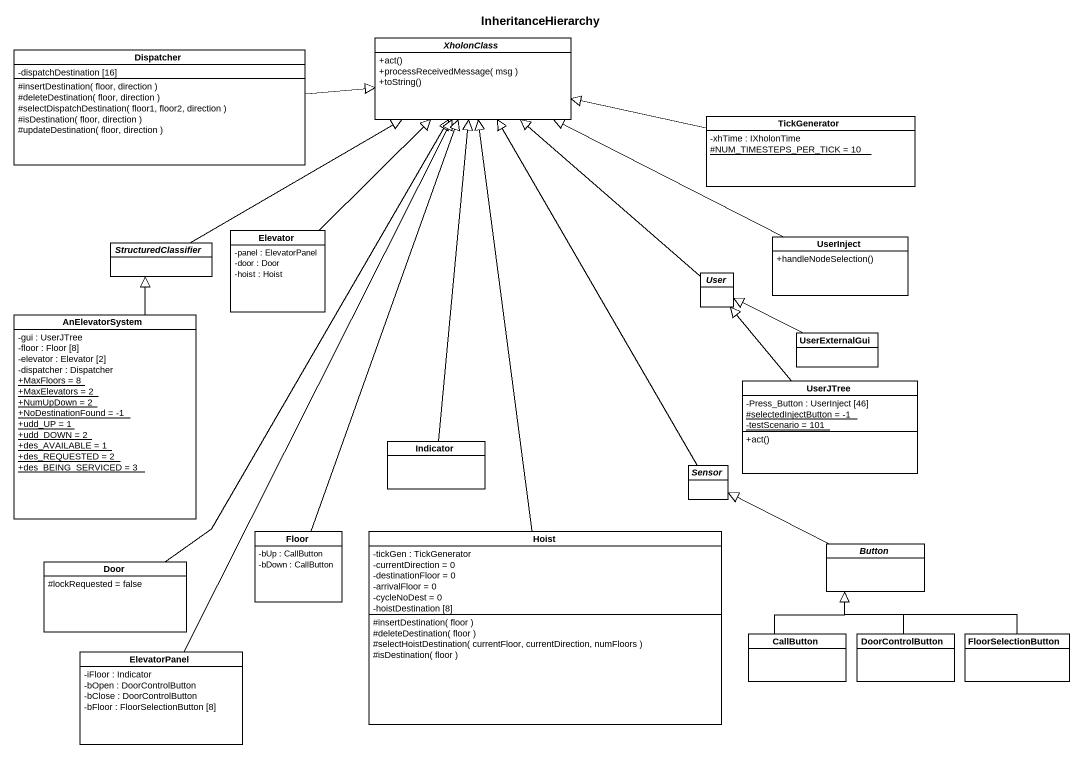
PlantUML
@startuml
title InheritanceHierarchy
hide circle
hide empty members
skinparam classAttributeIconSize 0
abstract class XholonClass {
  +act()
  +processReceivedMessage( msg )
  +toString()
}
class Dispatcher {
  -dispatchDestination [16]
  #insertDestination( floor, direction )
  #deleteDestination( floor, direction )
  #selectDispatchDestination( floor1, floor2, direction )
  #isDestination( floor, direction )
  #updateDestination( floor, direction )
}
class TickGenerator {
  -xhTime : IXholonTime
  {static} #NUM_TIMESTEPS_PER_TICK = 10
}
class Elevator {
  -panel : ElevatorPanel
  -door : Door
  -hoist : Hoist
}
class UserInject {
  +handleNodeSelection()
}
abstract class StructuredClassifier
abstract class User
class AnElevatorSystem {
  -gui : UserJTree
  -floor : Floor [8]
  -elevator : Elevator [2]
  -dispatcher : Dispatcher
  {static} +MaxFloors = 8
  {static} +MaxElevators = 2
  {static} +NumUpDown = 2
  {static} +NoDestinationFound = -1
  {static} +udd_UP = 1
  {static} +udd_DOWN = 2
  {static} +des_AVAILABLE = 1
  {static} +des_REQUESTED = 2
  {static} +des_BEING_SERVICED = 3
}
class UserExternalGui
class UserJTree {
  -Press_Button : UserInject [46]
  {static} #selectedInjectButton = -1
  {static} -testScenario = 101
  +act()
}
class Indicator
abstract class Sensor
class Floor {
  -bUp : CallButton
  -bDown : CallButton
}
class Hoist {
  -tickGen : TickGenerator
  -currentDirection = 0
  -destinationFloor = 0
  -arrivalFloor = 0
  -cycleNoDest = 0
  -hoistDestination [8]
  #insertDestination( floor )
  #deleteDestination( floor )
  #selectHoistDestination( currentFloor, currentDirection, numFloors )
  #isDestination( floor )
}
abstract class Button
class Door {
  #lockRequested = false
}
class ElevatorPanel {
  -iFloor : Indicator
  -bOpen : DoorControlButton
  -bClose : DoorControlButton
  -bFloor : FloorSelectionButton [8]
}
class CallButton
class DoorControlButton
class FloorSelectionButton
Dispatcher -right-|> XholonClass
TickGenerator -left-|> XholonClass
Elevator -up-|> XholonClass
UserInject -left-|> XholonClass
StructuredClassifier -right-|> XholonClass
User -up-|> XholonClass
AnElevatorSystem -up-|> StructuredClassifier
UserExternalGui -left-|> User
UserJTree -up-|> User
Indicator -up-|> XholonClass
Sensor -up-|> XholonClass
Floor -up-|> XholonClass
Hoist -up-|> XholonClass
Button -left-|> Sensor
Door -up-|> XholonClass
ElevatorPanel -up-|> XholonClass
CallButton -up-|> Button
DoorControlButton -up-|> Button
FloorSelectionButton -up-|> Button
@enduml
